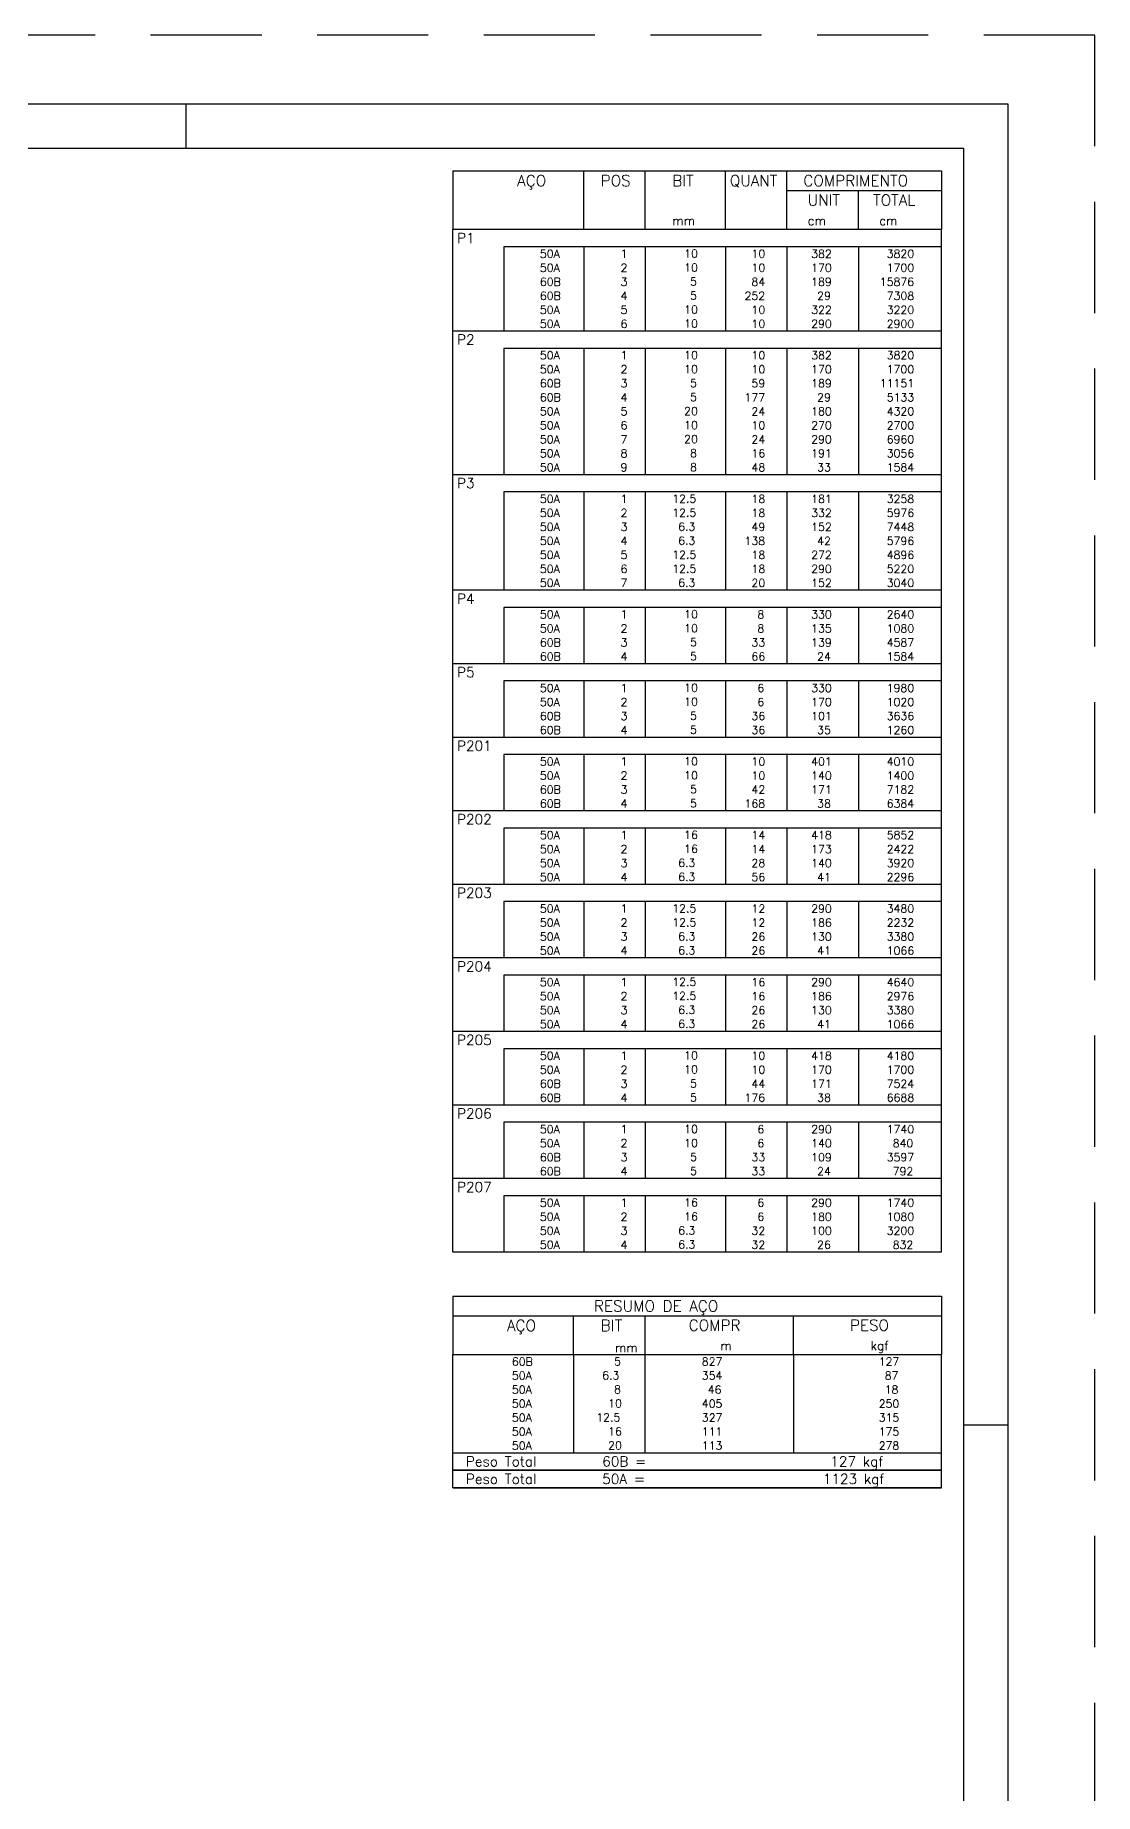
# Model space of a CAD drawing. Extents: x -1.9 to 86, y -1.2 to 61.3.
# Drawn here: x 62.2 to 86.05, y 21.76 to 61.31 of the extents above; entities that cross this region are included whole.
import ezdxf

# ---------------------------------------------------------------- set-up
doc = ezdxf.new("R2010")
doc.units = 0
doc.header["$MEASUREMENT"] = 0
doc.linetypes.add('HIDDEN', pattern=[0.375, 0.25, -0.125])
doc.layers.get('0').update_dxf_attribs({"linetype": 'CONTINUOUS'})
doc.layers.get('Defpoints').update_dxf_attribs({"linetype": 'CONTINUOUS'})
doc.layers.add('ARQ_FOLHA', color=7, linetype='CONTINUOUS')
doc.layers.add('PENA_02', color=2, linetype='CONTINUOUS')
doc.styles.get("Standard").update_dxf_attribs({"font": 'ROMANS.SHX'})

# ---------------------------------------------------------------- blocks, each defined once
blk = doc.blocks.new('FOLHA A1 - 841 X 594')
at = {"layer": 'ARQ_FOLHA', "color": 1}
for p, q in [((-185, 584), (-185, 594)), ((-10, 297), (0, 297))]:
    blk.add_line(p, q, dxfattribs=at)
for points in [[(-841, 0), (0, 0), (0, 594), (-841, 594)], [(-816, 10), (-10, 10), (-10, 584), (-816, 584)]]:
    blk.add_lwpolyline(points, close=True, dxfattribs=at)
at = {"layer": 'Defpoints', "color": 8, "linetype": 'HIDDEN', "ltscale": 100}
blk.add_lwpolyline([(-860.5, 609.5), (-860.5, -15.5), (19.5, -15.5), (19.5, 609.5)], close=True, dxfattribs=at)
blk = doc.blocks.new('*U23')
blk.add_blockref('FOLHA A1 - 841 X 594', (0, 0))

msp = doc.modelspace()

# ---------------------------------------------------------------- linework, layer by layer
at = {"layer": 'PENA_02', "linetype": 'Continuous'}
for p, q in [((71.6, 58.253), (71.6, 56.941)), ((71.6, 58.253), (82.6, 58.253)), ((74.55, 56.941), (74.55, 58.253)), ((75.93, 56.941), (75.93, 58.253)), ((77.74, 56.941), (77.74, 58.253)), ((79.12, 56.941), (79.12, 58.253)), ((82.6, 58.253), (82.6, 56.941)), ((79.12, 57.816), (82.6, 57.816)), ((80.73, 56.941), (80.73, 57.816)), ((71.6, 56.941), (82.6, 56.941)), ((71.6, 56.547), (71.6, 56.941)), ((71.6, 56.941), (82.6, 56.941)), ((82.6, 56.547), (82.6, 56.941)), ((71.6, 56.232), (71.6, 56.547)), ((71.6, 55.917), (71.6, 56.232)), ((82.6, 56.547), (72.75, 56.547)), ((72.75, 56.547), (72.75, 56.232)), ((72.75, 56.232), (72.75, 55.917)), ((74.55, 56.547), (74.55, 56.232)), ((74.55, 56.232), (74.55, 55.917)), ((75.93, 56.547), (75.93, 56.232)), ((75.93, 56.232), (75.93, 55.917)), ((77.74, 56.547), (77.74, 56.232)), ((77.74, 56.232), (77.74, 55.917)), ((79.12, 56.547), (79.12, 56.232)), ((79.12, 56.232), (79.12, 55.917)), ((80.73, 56.547), (80.73, 56.232)), ((80.73, 56.232), (80.73, 55.917)), ((82.6, 56.232), (82.6, 56.547)), ((82.6, 55.917), (82.6, 56.232)), ((71.6, 55.602), (71.6, 55.917)), ((72.75, 55.917), (72.75, 55.602)), ((74.55, 55.917), (74.55, 55.602)), ((75.93, 55.917), (75.93, 55.602)), ((77.74, 55.917), (77.74, 55.602)), ((79.12, 55.917), (79.12, 55.602)), ((80.73, 55.917), (80.73, 55.602)), ((82.6, 55.602), (82.6, 55.917)), ((71.6, 55.287), (71.6, 55.602)), ((72.75, 55.602), (72.75, 55.287)), ((74.55, 55.602), (74.55, 55.287)), ((75.93, 55.602), (75.93, 55.287)), ((77.74, 55.602), (77.74, 55.287)), ((79.12, 55.602), (79.12, 55.287)), ((80.73, 55.602), (80.73, 55.287)), ((82.6, 55.287), (82.6, 55.602)), ((71.6, 54.972), (71.6, 55.287)), ((72.75, 55.287), (72.75, 54.972)), ((74.55, 55.287), (74.55, 54.972)), ((75.93, 55.287), (75.93, 54.972)), ((77.74, 55.287), (77.74, 54.972)), ((79.12, 55.287), (79.12, 54.972)), ((80.73, 55.287), (80.73, 54.972)), ((82.6, 54.972), (82.6, 55.287)), ((71.6, 54.657), (71.6, 54.972)), ((71.6, 54.263), (71.6, 54.657)), ((71.6, 54.657), (82.6, 54.657)), ((72.75, 54.972), (72.75, 54.657)), ((74.55, 54.972), (74.55, 54.657)), ((75.93, 54.972), (75.93, 54.657)), ((77.74, 54.972), (77.74, 54.657)), ((79.12, 54.972), (79.12, 54.657)), ((80.73, 54.972), (80.73, 54.657)), ((82.6, 54.657), (82.6, 54.972)), ((82.6, 54.263), (82.6, 54.657)), ((71.6, 53.948), (71.6, 54.263)), ((82.6, 54.263), (72.75, 54.263)), ((72.75, 54.263), (72.75, 53.948)), ((74.55, 54.263), (74.55, 53.948)), ((75.93, 54.263), (75.93, 53.948)), ((77.74, 54.263), (77.74, 53.948)), ((79.12, 54.263), (79.12, 53.948)), ((80.73, 54.263), (80.73, 53.948)), ((82.6, 53.948), (82.6, 54.263)), ((71.6, 53.633), (71.6, 53.948)), ((72.75, 53.948), (72.75, 53.633)), ((74.55, 53.948), (74.55, 53.633)), ((75.93, 53.948), (75.93, 53.633)), ((77.74, 53.948), (77.74, 53.633)), ((79.12, 53.948), (79.12, 53.633)), ((80.73, 53.948), (80.73, 53.633)), ((82.6, 53.633), (82.6, 53.948)), ((71.6, 53.318), (71.6, 53.633)), ((72.75, 53.633), (72.75, 53.318)), ((74.55, 53.633), (74.55, 53.318)), ((75.93, 53.633), (75.93, 53.318)), ((77.74, 53.633), (77.74, 53.318)), ((79.12, 53.633), (79.12, 53.318)), ((80.73, 53.633), (80.73, 53.318)), ((82.6, 53.318), (82.6, 53.633)), ((71.6, 53.003), (71.6, 53.318)), ((71.6, 52.688), (71.6, 53.003)), ((72.75, 53.318), (72.75, 53.003)), ((72.75, 53.003), (72.75, 52.688)), ((74.55, 53.318), (74.55, 53.003)), ((74.55, 53.003), (74.55, 52.688)), ((75.93, 53.318), (75.93, 53.003)), ((75.93, 53.003), (75.93, 52.688)), ((77.74, 53.318), (77.74, 53.003)), ((77.74, 53.003), (77.74, 52.688)), ((79.12, 53.318), (79.12, 53.003)), ((79.12, 53.003), (79.12, 52.688)), ((80.73, 53.318), (80.73, 53.003)), ((80.73, 53.003), (80.73, 52.688)), ((82.6, 53.003), (82.6, 53.318)), ((82.6, 52.688), (82.6, 53.003)), ((71.6, 52.373), (71.6, 52.688)), ((72.75, 52.688), (72.75, 52.373)), ((74.55, 52.688), (74.55, 52.373)), ((75.93, 52.688), (75.93, 52.373)), ((77.74, 52.688), (77.74, 52.373)), ((79.12, 52.688), (79.12, 52.373)), ((80.73, 52.688), (80.73, 52.373)), ((82.6, 52.373), (82.6, 52.688)), ((71.6, 52.058), (71.6, 52.373)), ((72.75, 52.373), (72.75, 52.058)), ((74.55, 52.373), (74.55, 52.058)), ((75.93, 52.373), (75.93, 52.058)), ((77.74, 52.373), (77.74, 52.058)), ((79.12, 52.373), (79.12, 52.058)), ((80.73, 52.373), (80.73, 52.058)), ((82.6, 52.058), (82.6, 52.373)), ((71.6, 51.743), (71.6, 52.058)), ((72.75, 52.058), (72.75, 51.743)), ((74.55, 52.058), (74.55, 51.743)), ((75.93, 52.058), (75.93, 51.743)), ((77.74, 52.058), (77.74, 51.743)), ((79.12, 52.058), (79.12, 51.743)), ((80.73, 52.058), (80.73, 51.743)), ((82.6, 51.743), (82.6, 52.058)), ((71.6, 51.428), (71.6, 51.743)), ((71.6, 51.034), (71.6, 51.428)), ((71.6, 51.428), (82.6, 51.428)), ((72.75, 51.743), (72.75, 51.428)), ((74.55, 51.743), (74.55, 51.428)), ((75.93, 51.743), (75.93, 51.428)), ((77.74, 51.743), (77.74, 51.428)), ((79.12, 51.743), (79.12, 51.428)), ((80.73, 51.743), (80.73, 51.428)), ((82.6, 51.428), (82.6, 51.743)), ((82.6, 51.034), (82.6, 51.428)), ((71.6, 50.719), (71.6, 51.034)), ((82.6, 51.034), (72.75, 51.034)), ((72.75, 51.034), (72.75, 50.719)), ((74.55, 51.034), (74.55, 50.719)), ((75.93, 51.034), (75.93, 50.719)), ((77.74, 51.034), (77.74, 50.719)), ((79.12, 51.034), (79.12, 50.719)), ((80.73, 51.034), (80.73, 50.719)), ((82.6, 50.719), (82.6, 51.034)), ((71.6, 50.404), (71.6, 50.719)), ((72.75, 50.719), (72.75, 50.404)), ((74.55, 50.719), (74.55, 50.404)), ((75.93, 50.719), (75.93, 50.404)), ((77.74, 50.719), (77.74, 50.404)), ((79.12, 50.719), (79.12, 50.404)), ((80.73, 50.719), (80.73, 50.404)), ((82.6, 50.404), (82.6, 50.719)), ((71.6, 50.089), (71.6, 50.404)), ((72.75, 50.404), (72.75, 50.089)), ((74.55, 50.404), (74.55, 50.089)), ((75.93, 50.404), (75.93, 50.089)), ((77.74, 50.404), (77.74, 50.089)), ((79.12, 50.404), (79.12, 50.089)), ((80.73, 50.404), (80.73, 50.089)), ((82.6, 50.089), (82.6, 50.404)), ((71.6, 49.774), (71.6, 50.089)), ((72.75, 50.089), (72.75, 49.774)), ((74.55, 50.089), (74.55, 49.774)), ((75.93, 50.089), (75.93, 49.774)), ((77.74, 50.089), (77.74, 49.774)), ((79.12, 50.089), (79.12, 49.774)), ((80.73, 50.089), (80.73, 49.774)), ((82.6, 49.774), (82.6, 50.089)), ((71.6, 49.459), (71.6, 49.774)), ((71.6, 49.144), (71.6, 49.459)), ((72.75, 49.774), (72.75, 49.459)), ((72.75, 49.459), (72.75, 49.144)), ((74.55, 49.774), (74.55, 49.459)), ((74.55, 49.459), (74.55, 49.144)), ((75.93, 49.774), (75.93, 49.459)), ((75.93, 49.459), (75.93, 49.144)), ((77.74, 49.774), (77.74, 49.459)), ((77.74, 49.459), (77.74, 49.144)), ((79.12, 49.774), (79.12, 49.459)), ((79.12, 49.459), (79.12, 49.144)), ((80.73, 49.774), (80.73, 49.459)), ((80.73, 49.459), (80.73, 49.144)), ((82.6, 49.459), (82.6, 49.774)), ((82.6, 49.144), (82.6, 49.459)), ((71.6, 48.829), (71.6, 49.144)), ((72.75, 49.144), (72.75, 48.829)), ((74.55, 49.144), (74.55, 48.829)), ((75.93, 49.144), (75.93, 48.829)), ((77.74, 49.144), (77.74, 48.829)), ((79.12, 49.144), (79.12, 48.829)), ((80.73, 49.144), (80.73, 48.829)), ((82.6, 48.829), (82.6, 49.144)), ((71.6, 48.436), (71.6, 48.829)), ((71.6, 48.829), (82.6, 48.829)), ((82.6, 48.436), (82.6, 48.829)), ((71.6, 48.121), (71.6, 48.436)), ((82.6, 48.436), (72.75, 48.436)), ((72.75, 48.436), (72.75, 48.121)), ((74.55, 48.436), (74.55, 48.121)), ((75.93, 48.436), (75.93, 48.121)), ((77.74, 48.436), (77.74, 48.121)), ((79.12, 48.436), (79.12, 48.121)), ((80.73, 48.436), (80.73, 48.121)), ((82.6, 48.121), (82.6, 48.436)), ((71.6, 47.806), (71.6, 48.121)), ((72.75, 48.121), (72.75, 47.806)), ((74.55, 48.121), (74.55, 47.806)), ((75.93, 48.121), (75.93, 47.806)), ((77.74, 48.121), (77.74, 47.806)), ((79.12, 48.121), (79.12, 47.806)), ((80.73, 48.121), (80.73, 47.806)), ((82.6, 47.806), (82.6, 48.121)), ((71.6, 47.491), (71.6, 47.806)), ((71.6, 47.176), (71.6, 47.491)), ((72.75, 47.806), (72.75, 47.491)), ((72.75, 47.491), (72.75, 47.176)), ((74.55, 47.806), (74.55, 47.491)), ((74.55, 47.491), (74.55, 47.176)), ((75.93, 47.806), (75.93, 47.491)), ((75.93, 47.491), (75.93, 47.176)), ((77.74, 47.806), (77.74, 47.491)), ((77.74, 47.491), (77.74, 47.176)), ((79.12, 47.806), (79.12, 47.491)), ((79.12, 47.491), (79.12, 47.176)), ((80.73, 47.806), (80.73, 47.491)), ((80.73, 47.491), (80.73, 47.176)), ((82.6, 47.491), (82.6, 47.806)), ((82.6, 47.176), (82.6, 47.491)), ((71.6, 46.782), (71.6, 47.176)), ((71.6, 47.176), (82.6, 47.176)), ((82.6, 46.782), (82.6, 47.176)), ((71.6, 46.467), (71.6, 46.782)), ((82.6, 46.782), (72.75, 46.782)), ((72.75, 46.782), (72.75, 46.467)), ((74.55, 46.782), (74.55, 46.467)), ((75.93, 46.782), (75.93, 46.467)), ((77.74, 46.782), (77.74, 46.467)), ((79.12, 46.782), (79.12, 46.467)), ((80.73, 46.782), (80.73, 46.467)), ((82.6, 46.467), (82.6, 46.782)), ((71.6, 46.152), (71.6, 46.467)), ((72.75, 46.467), (72.75, 46.152)), ((74.55, 46.467), (74.55, 46.152)), ((75.93, 46.467), (75.93, 46.152)), ((77.74, 46.467), (77.74, 46.152)), ((79.12, 46.467), (79.12, 46.152)), ((80.73, 46.467), (80.73, 46.152)), ((82.6, 46.152), (82.6, 46.467)), ((71.6, 45.837), (71.6, 46.152)), ((72.75, 46.152), (72.75, 45.837)), ((74.55, 46.152), (74.55, 45.837)), ((75.93, 46.152), (75.93, 45.837)), ((77.74, 46.152), (77.74, 45.837)), ((79.12, 46.152), (79.12, 45.837)), ((80.73, 46.152), (80.73, 45.837)), ((82.6, 45.837), (82.6, 46.152)), ((71.6, 45.522), (71.6, 45.837)), ((71.6, 45.128), (71.6, 45.522)), ((71.6, 45.522), (82.6, 45.522)), ((72.75, 45.837), (72.75, 45.522)), ((74.55, 45.837), (74.55, 45.522)), ((75.93, 45.837), (75.93, 45.522)), ((77.74, 45.837), (77.74, 45.522)), ((79.12, 45.837), (79.12, 45.522)), ((80.73, 45.837), (80.73, 45.522)), ((82.6, 45.522), (82.6, 45.837)), ((82.6, 45.128), (82.6, 45.522)), ((71.6, 44.813), (71.6, 45.128)), ((82.6, 45.128), (72.75, 45.128)), ((72.75, 45.128), (72.75, 44.813)), ((74.55, 45.128), (74.55, 44.813)), ((75.93, 45.128), (75.93, 44.813)), ((77.74, 45.128), (77.74, 44.813)), ((79.12, 45.128), (79.12, 44.813)), ((80.73, 45.128), (80.73, 44.813)), ((82.6, 44.813), (82.6, 45.128)), ((71.6, 44.498), (71.6, 44.813)), ((72.75, 44.813), (72.75, 44.498)), ((74.55, 44.813), (74.55, 44.498)), ((75.93, 44.813), (75.93, 44.498)), ((77.74, 44.813), (77.74, 44.498)), ((79.12, 44.813), (79.12, 44.498)), ((80.73, 44.813), (80.73, 44.498)), ((82.6, 44.498), (82.6, 44.813)), ((71.6, 44.183), (71.6, 44.498)), ((72.75, 44.498), (72.75, 44.183)), ((74.55, 44.498), (74.55, 44.183)), ((75.93, 44.498), (75.93, 44.183)), ((77.74, 44.498), (77.74, 44.183)), ((79.12, 44.498), (79.12, 44.183)), ((80.73, 44.498), (80.73, 44.183)), ((82.6, 44.183), (82.6, 44.498)), ((71.6, 43.868), (71.6, 44.183)), ((72.75, 44.183), (72.75, 43.868)), ((74.55, 44.183), (74.55, 43.868)), ((75.93, 44.183), (75.93, 43.868)), ((77.74, 44.183), (77.74, 43.868)), ((79.12, 44.183), (79.12, 43.868)), ((80.73, 44.183), (80.73, 43.868)), ((82.6, 43.868), (82.6, 44.183)), ((71.6, 43.474), (71.6, 43.868)), ((71.6, 43.868), (82.6, 43.868)), ((82.6, 43.474), (82.6, 43.868)), ((71.6, 43.159), (71.6, 43.474)), ((71.6, 42.844), (71.6, 43.159)), ((82.6, 43.474), (72.75, 43.474)), ((72.75, 43.474), (72.75, 43.159)), ((72.75, 43.159), (72.75, 42.844)), ((74.55, 43.474), (74.55, 43.159)), ((74.55, 43.159), (74.55, 42.844)), ((75.93, 43.474), (75.93, 43.159)), ((75.93, 43.159), (75.93, 42.844)), ((77.74, 43.474), (77.74, 43.159)), ((77.74, 43.159), (77.74, 42.844)), ((79.12, 43.474), (79.12, 43.159)), ((79.12, 43.159), (79.12, 42.844)), ((80.73, 43.474), (80.73, 43.159)), ((80.73, 43.159), (80.73, 42.844)), ((82.6, 43.159), (82.6, 43.474)), ((82.6, 42.844), (82.6, 43.159)), ((71.6, 42.529), (71.6, 42.844)), ((72.75, 42.844), (72.75, 42.529)), ((74.55, 42.844), (74.55, 42.529)), ((75.93, 42.844), (75.93, 42.529)), ((77.74, 42.844), (77.74, 42.529)), ((79.12, 42.844), (79.12, 42.529)), ((80.73, 42.844), (80.73, 42.529)), ((82.6, 42.529), (82.6, 42.844)), ((71.6, 42.214), (71.6, 42.529)), ((72.75, 42.529), (72.75, 42.214)), ((74.55, 42.529), (74.55, 42.214)), ((75.93, 42.529), (75.93, 42.214)), ((77.74, 42.529), (77.74, 42.214)), ((79.12, 42.529), (79.12, 42.214)), ((80.73, 42.529), (80.73, 42.214)), ((82.6, 42.214), (82.6, 42.529)), ((71.6, 41.821), (71.6, 42.214)), ((71.6, 42.214), (82.6, 42.214)), ((82.6, 41.821), (82.6, 42.214)), ((71.6, 41.506), (71.6, 41.821)), ((82.6, 41.821), (72.75, 41.821)), ((72.75, 41.821), (72.75, 41.506)), ((74.55, 41.821), (74.55, 41.506)), ((75.93, 41.821), (75.93, 41.506)), ((77.74, 41.821), (77.74, 41.506)), ((79.12, 41.821), (79.12, 41.506)), ((80.73, 41.821), (80.73, 41.506)), ((82.6, 41.506), (82.6, 41.821)), ((71.6, 41.191), (71.6, 41.506)), ((71.6, 40.876), (71.6, 41.191)), ((72.75, 41.506), (72.75, 41.191)), ((72.75, 41.191), (72.75, 40.876)), ((74.55, 41.506), (74.55, 41.191)), ((74.55, 41.191), (74.55, 40.876)), ((75.93, 41.506), (75.93, 41.191)), ((75.93, 41.191), (75.93, 40.876)), ((77.74, 41.506), (77.74, 41.191)), ((77.74, 41.191), (77.74, 40.876)), ((79.12, 41.506), (79.12, 41.191)), ((79.12, 41.191), (79.12, 40.876)), ((80.73, 41.506), (80.73, 41.191)), ((80.73, 41.191), (80.73, 40.876)), ((82.6, 41.191), (82.6, 41.506)), ((82.6, 40.876), (82.6, 41.191)), ((71.6, 40.561), (71.6, 40.876)), ((72.75, 40.876), (72.75, 40.561)), ((74.55, 40.876), (74.55, 40.561)), ((75.93, 40.876), (75.93, 40.561)), ((77.74, 40.876), (77.74, 40.561)), ((79.12, 40.876), (79.12, 40.561)), ((80.73, 40.876), (80.73, 40.561)), ((82.6, 40.561), (82.6, 40.876)), ((71.6, 40.167), (71.6, 40.561)), ((71.6, 40.561), (82.6, 40.561)), ((82.6, 40.167), (82.6, 40.561)), ((71.6, 39.852), (71.6, 40.167)), ((82.6, 40.167), (72.75, 40.167)), ((72.75, 40.167), (72.75, 39.852)), ((74.55, 40.167), (74.55, 39.852)), ((75.93, 40.167), (75.93, 39.852)), ((77.74, 40.167), (77.74, 39.852)), ((79.12, 40.167), (79.12, 39.852)), ((80.73, 40.167), (80.73, 39.852)), ((82.6, 39.852), (82.6, 40.167)), ((71.6, 39.537), (71.6, 39.852)), ((72.75, 39.852), (72.75, 39.537)), ((74.55, 39.852), (74.55, 39.537)), ((75.93, 39.852), (75.93, 39.537)), ((77.74, 39.852), (77.74, 39.537)), ((79.12, 39.852), (79.12, 39.537)), ((80.73, 39.852), (80.73, 39.537)), ((82.6, 39.537), (82.6, 39.852)), ((71.6, 39.222), (71.6, 39.537)), ((71.6, 38.907), (71.6, 39.222)), ((72.75, 39.537), (72.75, 39.222)), ((72.75, 39.222), (72.75, 38.907)), ((74.55, 39.537), (74.55, 39.222)), ((74.55, 39.222), (74.55, 38.907)), ((75.93, 39.537), (75.93, 39.222)), ((75.93, 39.222), (75.93, 38.907)), ((77.74, 39.537), (77.74, 39.222)), ((77.74, 39.222), (77.74, 38.907)), ((79.12, 39.537), (79.12, 39.222)), ((79.12, 39.222), (79.12, 38.907)), ((80.73, 39.537), (80.73, 39.222)), ((80.73, 39.222), (80.73, 38.907)), ((82.6, 39.222), (82.6, 39.537)), ((82.6, 38.907), (82.6, 39.222)), ((71.6, 38.513), (71.6, 38.907)), ((71.6, 38.907), (82.6, 38.907)), ((82.6, 38.513), (82.6, 38.907)), ((71.6, 38.198), (71.6, 38.513)), ((82.6, 38.513), (72.75, 38.513)), ((72.75, 38.513), (72.75, 38.198)), ((74.55, 38.513), (74.55, 38.198)), ((75.93, 38.513), (75.93, 38.198)), ((77.74, 38.513), (77.74, 38.198)), ((79.12, 38.513), (79.12, 38.198)), ((80.73, 38.513), (80.73, 38.198)), ((82.6, 38.198), (82.6, 38.513)), ((71.6, 37.883), (71.6, 38.198)), ((72.75, 38.198), (72.75, 37.883)), ((74.55, 38.198), (74.55, 37.883)), ((75.93, 38.198), (75.93, 37.883)), ((77.74, 38.198), (77.74, 37.883)), ((79.12, 38.198), (79.12, 37.883)), ((80.73, 38.198), (80.73, 37.883)), ((82.6, 37.883), (82.6, 38.198)), ((71.6, 37.568), (71.6, 37.883)), ((72.75, 37.883), (72.75, 37.568)), ((74.55, 37.883), (74.55, 37.568)), ((75.93, 37.883), (75.93, 37.568)), ((77.74, 37.883), (77.74, 37.568)), ((79.12, 37.883), (79.12, 37.568)), ((80.73, 37.883), (80.73, 37.568)), ((82.6, 37.568), (82.6, 37.883)), ((71.6, 37.253), (71.6, 37.568)), ((71.6, 36.859), (71.6, 37.253)), ((71.6, 37.253), (82.6, 37.253)), ((72.75, 37.568), (72.75, 37.253)), ((74.55, 37.568), (74.55, 37.253)), ((75.93, 37.568), (75.93, 37.253)), ((77.74, 37.568), (77.74, 37.253)), ((79.12, 37.568), (79.12, 37.253)), ((80.73, 37.568), (80.73, 37.253)), ((82.6, 37.253), (82.6, 37.568)), ((82.6, 36.859), (82.6, 37.253)), ((71.6, 36.544), (71.6, 36.859)), ((82.6, 36.859), (72.75, 36.859)), ((72.75, 36.859), (72.75, 36.544)), ((74.55, 36.859), (74.55, 36.544)), ((75.93, 36.859), (75.93, 36.544)), ((77.74, 36.859), (77.74, 36.544)), ((79.12, 36.859), (79.12, 36.544)), ((80.73, 36.859), (80.73, 36.544)), ((82.6, 36.544), (82.6, 36.859)), ((71.6, 36.229), (71.6, 36.544)), ((72.75, 36.544), (72.75, 36.229)), ((74.55, 36.544), (74.55, 36.229)), ((75.93, 36.544), (75.93, 36.229)), ((77.74, 36.544), (77.74, 36.229)), ((79.12, 36.544), (79.12, 36.229)), ((80.73, 36.544), (80.73, 36.229)), ((82.6, 36.229), (82.6, 36.544)), ((71.6, 35.914), (71.6, 36.229)), ((72.75, 36.229), (72.75, 35.914)), ((74.55, 36.229), (74.55, 35.914)), ((75.93, 36.229), (75.93, 35.914)), ((77.74, 36.229), (77.74, 35.914)), ((79.12, 36.229), (79.12, 35.914)), ((80.73, 36.229), (80.73, 35.914)), ((82.6, 35.914), (82.6, 36.229)), ((71.6, 35.599), (71.6, 35.914)), ((71.6, 35.206), (71.6, 35.599)), ((71.6, 35.599), (82.6, 35.599)), ((72.75, 35.914), (72.75, 35.599)), ((74.55, 35.914), (74.55, 35.599)), ((75.93, 35.914), (75.93, 35.599)), ((77.74, 35.914), (77.74, 35.599)), ((79.12, 35.914), (79.12, 35.599)), ((80.73, 35.914), (80.73, 35.599)), ((82.6, 35.599), (82.6, 35.914)), ((82.6, 35.206), (82.6, 35.599)), ((71.6, 34.891), (71.6, 35.206)), ((82.6, 35.206), (72.75, 35.206)), ((72.75, 35.206), (72.75, 34.891)), ((74.55, 35.206), (74.55, 34.891)), ((75.93, 35.206), (75.93, 34.891)), ((77.74, 35.206), (77.74, 34.891)), ((79.12, 35.206), (79.12, 34.891)), ((80.73, 35.206), (80.73, 34.891)), ((82.6, 34.891), (82.6, 35.206)), ((71.6, 34.576), (71.6, 34.891)), ((72.75, 34.891), (72.75, 34.576)), ((74.55, 34.891), (74.55, 34.576)), ((75.93, 34.891), (75.93, 34.576)), ((77.74, 34.891), (77.74, 34.576)), ((79.12, 34.891), (79.12, 34.576)), ((80.73, 34.891), (80.73, 34.576)), ((82.6, 34.576), (82.6, 34.891)), ((71.6, 34.261), (71.6, 34.576)), ((72.75, 34.576), (72.75, 34.261)), ((74.55, 34.576), (74.55, 34.261)), ((75.93, 34.576), (75.93, 34.261)), ((77.74, 34.576), (77.74, 34.261)), ((79.12, 34.576), (79.12, 34.261)), ((80.73, 34.576), (80.73, 34.261)), ((82.6, 34.261), (82.6, 34.576)), ((71.6, 33.946), (71.6, 34.261)), ((72.75, 34.261), (72.75, 33.946)), ((74.55, 34.261), (74.55, 33.946)), ((75.93, 34.261), (75.93, 33.946)), ((77.74, 34.261), (77.74, 33.946)), ((79.12, 34.261), (79.12, 33.946)), ((80.73, 34.261), (80.73, 33.946)), ((82.6, 33.946), (82.6, 34.261)), ((71.6, 33.946), (82.6, 33.946)), ((71.6, 32.946), (71.6, 31.633)), ((71.6, 32.946), (82.6, 32.946)), ((82.6, 32.946), (82.6, 31.633)), ((71.6, 32.508), (82.6, 32.508)), ((74.32, 31.633), (74.32, 32.508)), ((75.93, 31.633), (75.93, 32.508)), ((79.265, 31.633), (79.265, 32.508)), ((71.6, 31.633), (82.6, 31.633)), ((71.6, 31.318), (71.6, 31.633)), ((71.6, 31.003), (71.6, 31.318)), ((74.32, 31.633), (74.32, 31.318)), ((74.32, 31.318), (74.32, 31.003)), ((75.93, 31.318), (75.93, 31.633)), ((75.93, 31.003), (75.93, 31.318)), ((79.265, 31.633), (79.265, 31.318)), ((79.265, 31.318), (79.265, 31.003)), ((82.6, 31.318), (82.6, 31.633)), ((82.6, 31.003), (82.6, 31.318)), ((71.6, 30.688), (71.6, 31.003)), ((74.32, 31.003), (74.32, 30.688)), ((75.93, 30.688), (75.93, 31.003)), ((79.265, 31.003), (79.265, 30.688)), ((82.6, 30.688), (82.6, 31.003)), ((71.6, 30.373), (71.6, 30.688)), ((74.32, 30.688), (74.32, 30.373)), ((75.93, 30.373), (75.93, 30.688)), ((79.265, 30.688), (79.265, 30.373)), ((82.6, 30.373), (82.6, 30.688)), ((71.6, 30.058), (71.6, 30.373)), ((71.6, 29.743), (71.6, 30.058)), ((74.32, 30.373), (74.32, 30.058)), ((74.32, 30.058), (74.32, 29.743)), ((75.93, 30.058), (75.93, 30.373)), ((75.93, 29.743), (75.93, 30.058)), ((79.265, 30.373), (79.265, 30.058)), ((79.265, 30.058), (79.265, 29.743)), ((82.6, 30.058), (82.6, 30.373)), ((82.6, 29.743), (82.6, 30.058)), ((71.6, 29.428), (71.6, 29.743)), ((74.32, 29.743), (74.32, 29.428)), ((75.93, 29.428), (75.93, 29.743)), ((79.265, 29.743), (79.265, 29.428)), ((82.6, 29.428), (82.6, 29.743)), ((71.6, 29.428), (82.6, 29.428)), ((71.6, 29.034), (71.6, 29.428)), ((71.6, 29.428), (82.6, 29.428)), ((82.6, 29.034), (82.6, 29.428)), ((82.6, 29.034), (71.6, 29.034)), ((71.6, 28.641), (71.6, 29.034)), ((71.6, 29.034), (82.6, 29.034)), ((82.6, 28.641), (82.6, 29.034)), ((82.6, 28.641), (71.6, 28.641)), ((71.6, 28.641), (82.6, 28.641))]:
    msp.add_line(p, q, dxfattribs=at)

# ---------------------------------------------------------------- block references
at = {"xscale": 0.09999999999999938, "yscale": 0.09999999999999938, "zscale": 0.09999999999999938}
msp.add_blockref('*U23', (84.1, 0.356), dxfattribs=at)

# ---------------------------------------------------------------- texts
at = {"layer": 'PENA_02', "linetype": 'Continuous'}
for s, height, p in [('AÇO', 0.25, (73.05, 57.909)), ('POS', 0.25, (74.93, 57.909)), ('BIT', 0.25, (76.54, 57.909)), ('QUANT', 0.25, (77.836, 57.909)), ('COMPRIMENTO', 0.25, (79.489, 57.909)), ('UNIT', 0.25, (79.587, 57.472)), ('TOTAL', 0.25, (81.059, 57.472)), ('mm', 0.2, (76.54, 57.034)), ('cm', 0.2, (79.587, 57.034)), ('cm', 0.2, (81.197, 57.034)), ('P1', 0.225, (71.696, 56.631)), ('     50A', 0.18, (72.89, 56.299)), ('     50A', 0.18, (72.89, 55.984)), ('  2', 0.18, (75.13, 55.984)), ('  1', 0.18, (75.13, 56.299)), ('     10', 0.18, (76.137, 56.305)), ('     10', 0.18, (76.137, 55.99)), ('   10', 0.18, (77.92, 56.299)), ('   10', 0.18, (77.92, 55.984)), ('    382', 0.18, (79.13, 56.299)), ('    170', 0.18, (79.13, 55.984)), ('   3820', 0.18, (80.964, 56.299)), ('   1700', 0.18, (80.964, 55.984)), ('     60B', 0.18, (72.89, 55.669)), ('  3', 0.18, (75.13, 55.669)), ('      5', 0.18, (76.137, 55.675)), ('   84', 0.18, (77.92, 55.669)), ('    189', 0.18, (79.13, 55.669)), ('  15876', 0.18, (80.964, 55.669)), ('     60B', 0.18, (72.89, 55.354)), ('  4', 0.18, (75.13, 55.354)), ('      5', 0.18, (76.137, 55.36)), ('  252', 0.18, (77.92, 55.354)), ('     29', 0.18, (79.13, 55.354)), ('   7308', 0.18, (80.964, 55.354)), ('     50A', 0.18, (72.89, 55.039)), ('  5', 0.18, (75.13, 55.039)), ('     10', 0.18, (76.137, 55.045)), ('   10', 0.18, (77.92, 55.039)), ('    322', 0.18, (79.13, 55.039)), ('   3220', 0.18, (80.964, 55.039)), ('     50A', 0.18, (72.89, 54.724)), ('  6', 0.18, (75.13, 54.724)), ('     10', 0.18, (76.137, 54.73)), ('   10', 0.18, (77.92, 54.724)), ('    290', 0.18, (79.13, 54.724)), ('   2900', 0.18, (80.964, 54.724)), ('P2', 0.225, (71.696, 54.347)), ('     50A', 0.18, (72.89, 54.016)), ('  1', 0.18, (75.13, 54.016)), ('     10', 0.18, (76.137, 54.021)), ('   10', 0.18, (77.92, 54.016)), ('    382', 0.18, (79.13, 54.016)), ('   3820', 0.18, (80.964, 54.016)), ('     50A', 0.18, (72.89, 53.701)), ('  2', 0.18, (75.13, 53.701)), ('     10', 0.18, (76.137, 53.706)), ('   10', 0.18, (77.92, 53.701)), ('    170', 0.18, (79.13, 53.701)), ('   1700', 0.18, (80.964, 53.701)), ('     60B', 0.18, (72.89, 53.386)), ('  3', 0.18, (75.13, 53.386)), ('      5', 0.18, (76.137, 53.391)), ('   59', 0.18, (77.92, 53.386)), ('    189', 0.18, (79.13, 53.386)), ('  11151', 0.18, (80.964, 53.386)), ('     60B', 0.18, (72.89, 53.071)), ('  4', 0.18, (75.13, 53.071)), ('      5', 0.18, (76.137, 53.076)), ('  177', 0.18, (77.92, 53.071)), ('     29', 0.18, (79.13, 53.071)), ('   5133', 0.18, (80.964, 53.071)), ('     50A', 0.18, (72.89, 52.756)), ('     50A', 0.18, (72.89, 52.441)), ('  5', 0.18, (75.13, 52.756)), ('  6', 0.18, (75.13, 52.441)), ('     20', 0.18, (76.137, 52.761)), ('     10', 0.18, (76.137, 52.446)), ('   24', 0.18, (77.92, 52.756)), ('   10', 0.18, (77.92, 52.441)), ('    270', 0.18, (79.13, 52.441)), ('    180', 0.18, (79.13, 52.756)), ('   4320', 0.18, (80.964, 52.756)), ('   2700', 0.18, (80.964, 52.441)), ('     50A', 0.18, (72.89, 52.126)), ('  7', 0.18, (75.13, 52.126)), ('     20', 0.18, (76.137, 52.131)), ('   24', 0.18, (77.92, 52.126)), ('    290', 0.18, (79.13, 52.126)), ('   6960', 0.18, (80.964, 52.126)), ('     50A', 0.18, (72.89, 51.811)), ('  8', 0.18, (75.13, 51.811)), ('      8', 0.18, (76.137, 51.816)), ('   16', 0.18, (77.92, 51.811)), ('    191', 0.18, (79.13, 51.811)), ('   3056', 0.18, (80.964, 51.811)), ('     50A', 0.18, (72.89, 51.496)), ('  9', 0.18, (75.13, 51.496)), ('      8', 0.18, (76.137, 51.501)), ('   48', 0.18, (77.92, 51.496)), ('     33', 0.18, (79.13, 51.496)), ('   1584', 0.18, (80.964, 51.496)), ('P3', 0.225, (71.696, 51.119)), ('     50A', 0.18, (72.89, 50.787)), ('     50A', 0.18, (72.89, 50.472)), ('  2', 0.18, (75.13, 50.472)), ('  1', 0.18, (75.13, 50.787)), ('   12.5', 0.18, (76.137, 50.792)), ('   12.5', 0.18, (76.137, 50.477)), ('   18', 0.18, (77.92, 50.787)), ('   18', 0.18, (77.92, 50.472)), ('    332', 0.18, (79.13, 50.472)), ('    181', 0.18, (79.13, 50.787)), ('   3258', 0.18, (80.964, 50.787)), ('   5976', 0.18, (80.964, 50.472)), ('     50A', 0.18, (72.89, 50.157)), ('  3', 0.18, (75.13, 50.157)), ('    6.3', 0.18, (76.137, 50.162)), ('   49', 0.18, (77.92, 50.157)), ('    152', 0.18, (79.13, 50.157)), ('   7448', 0.18, (80.964, 50.157)), ('     50A', 0.18, (72.89, 49.842)), ('  4', 0.18, (75.13, 49.842)), ('    6.3', 0.18, (76.137, 49.847)), ('  138', 0.18, (77.92, 49.842)), ('     42', 0.18, (79.13, 49.842)), ('   5796', 0.18, (80.964, 49.842)), ('     50A', 0.18, (72.89, 49.527)), ('  5', 0.18, (75.13, 49.527)), ('   12.5', 0.18, (76.137, 49.532)), ('   18', 0.18, (77.92, 49.527)), ('    272', 0.18, (79.13, 49.527)), ('   4896', 0.18, (80.964, 49.527)), ('     50A', 0.18, (72.89, 49.212)), ('     50A', 0.18, (72.89, 48.897)), ('  7', 0.18, (75.13, 48.897)), ('  6', 0.18, (75.13, 49.212)), ('   12.5', 0.18, (76.137, 49.217)), ('    6.3', 0.18, (76.137, 48.902)), ('   20', 0.18, (77.92, 48.897)), ('   18', 0.18, (77.92, 49.212)), ('    290', 0.18, (79.13, 49.212)), ('    152', 0.18, (79.13, 48.897)), ('   5220', 0.18, (80.964, 49.212)), ('   3040', 0.18, (80.964, 48.897)), ('P4', 0.225, (71.696, 48.52)), ('     50A', 0.18, (72.89, 48.188)), ('  1', 0.18, (75.13, 48.188)), ('     10', 0.18, (76.137, 48.193)), ('    8', 0.18, (77.92, 48.188)), ('    330', 0.18, (79.13, 48.188)), ('   2640', 0.18, (80.964, 48.188)), ('     50A', 0.18, (72.89, 47.873)), ('  2', 0.18, (75.13, 47.873)), ('     10', 0.18, (76.137, 47.878)), ('    8', 0.18, (77.92, 47.873)), ('    135', 0.18, (79.13, 47.873)), ('   1080', 0.18, (80.964, 47.873)), ('     60B', 0.18, (72.89, 47.558)), ('  3', 0.18, (75.13, 47.558)), ('      5', 0.18, (76.137, 47.563)), ('   33', 0.18, (77.92, 47.558)), ('    139', 0.18, (79.13, 47.558)), ('   4587', 0.18, (80.964, 47.558)), ('P5', 0.225, (71.696, 46.866)), ('     60B', 0.18, (72.89, 47.243)), ('  4', 0.18, (75.13, 47.243)), ('      5', 0.18, (76.137, 47.248)), ('   66', 0.18, (77.92, 47.243)), ('     24', 0.18, (79.13, 47.243)), ('   1584', 0.18, (80.964, 47.243)), ('     50A', 0.18, (72.89, 46.534)), ('  1', 0.18, (75.13, 46.534)), ('     10', 0.18, (76.137, 46.54)), ('    6', 0.18, (77.92, 46.534)), ('    330', 0.18, (79.13, 46.534)), ('   1980', 0.18, (80.964, 46.534)), ('     50A', 0.18, (72.89, 46.219)), ('  2', 0.18, (75.13, 46.219)), ('     10', 0.18, (76.137, 46.225)), ('    6', 0.18, (77.92, 46.219)), ('    170', 0.18, (79.13, 46.219)), ('   1020', 0.18, (80.964, 46.219)), ('     60B', 0.18, (72.89, 45.904)), ('  3', 0.18, (75.13, 45.904)), ('      5', 0.18, (76.137, 45.91)), ('   36', 0.18, (77.92, 45.904)), ('    101', 0.18, (79.13, 45.904)), ('   3636', 0.18, (80.964, 45.904)), ('     60B', 0.18, (72.89, 45.589)), ('  4', 0.18, (75.13, 45.589)), ('      5', 0.18, (76.137, 45.595)), ('   36', 0.18, (77.92, 45.589)), ('     35', 0.18, (79.13, 45.589)), ('   1260', 0.18, (80.964, 45.589)), ('P201', 0.225, (71.696, 45.212)), ('     50A', 0.18, (72.89, 44.881)), ('     50A', 0.18, (72.89, 44.566)), ('  2', 0.18, (75.13, 44.566)), ('  1', 0.18, (75.13, 44.881)), ('     10', 0.18, (76.137, 44.886)), ('     10', 0.18, (76.137, 44.571)), ('   10', 0.18, (77.92, 44.881)), ('   10', 0.18, (77.92, 44.566)), ('    401', 0.18, (79.13, 44.881)), ('    140', 0.18, (79.13, 44.566)), ('   4010', 0.18, (80.964, 44.881)), ('   1400', 0.18, (80.964, 44.566)), ('     60B', 0.18, (72.89, 44.251)), ('  3', 0.18, (75.13, 44.251)), ('      5', 0.18, (76.137, 44.256)), ('   42', 0.18, (77.92, 44.251)), ('    171', 0.18, (79.13, 44.251)), ('   7182', 0.18, (80.964, 44.251)), ('     60B', 0.18, (72.89, 43.936)), ('  4', 0.18, (75.13, 43.936)), ('      5', 0.18, (76.137, 43.941)), ('  168', 0.18, (77.92, 43.936)), ('     38', 0.18, (79.13, 43.936)), ('   6384', 0.18, (80.964, 43.936)), ('P202', 0.225, (71.696, 43.559)), ('     50A', 0.18, (72.89, 43.227)), ('  1', 0.18, (75.13, 43.227)), ('     16', 0.18, (76.137, 43.232)), ('   14', 0.18, (77.92, 43.227)), ('    418', 0.18, (79.13, 43.227)), ('   5852', 0.18, (80.964, 43.227)), ('     50A', 0.18, (72.89, 42.912)), ('     50A', 0.18, (72.89, 42.597)), ('  2', 0.18, (75.13, 42.912)), ('  3', 0.18, (75.13, 42.597)), ('    6.3', 0.18, (76.137, 42.602)), ('     16', 0.18, (76.137, 42.917)), ('   28', 0.18, (77.92, 42.597)), ('   14', 0.18, (77.92, 42.912)), ('    173', 0.18, (79.13, 42.912)), ('    140', 0.18, (79.13, 42.597)), ('   2422', 0.18, (80.964, 42.912)), ('   3920', 0.18, (80.964, 42.597)), ('     50A', 0.18, (72.89, 42.282)), ('  4', 0.18, (75.13, 42.282)), ('    6.3', 0.18, (76.137, 42.287)), ('   56', 0.18, (77.92, 42.282)), ('     41', 0.18, (79.13, 42.282)), ('   2296', 0.18, (80.964, 42.282)), ('P203', 0.225, (71.696, 41.905)), ('     50A', 0.18, (72.89, 41.573)), ('  1', 0.18, (75.13, 41.573)), ('   12.5', 0.18, (76.137, 41.578)), ('   12', 0.18, (77.92, 41.573)), ('    290', 0.18, (79.13, 41.573)), ('   3480', 0.18, (80.964, 41.573)), ('     50A', 0.18, (72.89, 41.258)), ('  2', 0.18, (75.13, 41.258)), ('   12.5', 0.18, (76.137, 41.263)), ('   12', 0.18, (77.92, 41.258)), ('    186', 0.18, (79.13, 41.258)), ('   2232', 0.18, (80.964, 41.258)), ('     50A', 0.18, (72.89, 40.943)), ('     50A', 0.18, (72.89, 40.628)), ('  3', 0.18, (75.13, 40.943)), ('  4', 0.18, (75.13, 40.628)), ('    6.3', 0.18, (76.137, 40.948)), ('    6.3', 0.18, (76.137, 40.633)), ('   26', 0.18, (77.92, 40.943)), ('   26', 0.18, (77.92, 40.628)), ('    130', 0.18, (79.13, 40.943)), ('     41', 0.18, (79.13, 40.628)), ('   3380', 0.18, (80.964, 40.943)), ('   1066', 0.18, (80.964, 40.628)), ('P204', 0.225, (71.696, 40.251)), ('     50A', 0.18, (72.89, 39.919)), ('  1', 0.18, (75.13, 39.919)), ('   12.5', 0.18, (76.137, 39.925)), ('   16', 0.18, (77.92, 39.919)), ('    290', 0.18, (79.13, 39.919)), ('   4640', 0.18, (80.964, 39.919)), ('     50A', 0.18, (72.89, 39.604)), ('  2', 0.18, (75.13, 39.604)), ('   12.5', 0.18, (76.137, 39.61)), ('   16', 0.18, (77.92, 39.604)), ('    186', 0.18, (79.13, 39.604)), ('   2976', 0.18, (80.964, 39.604)), ('     50A', 0.18, (72.89, 39.289)), ('     50A', 0.18, (72.89, 38.974)), ('  3', 0.18, (75.13, 39.289)), ('  4', 0.18, (75.13, 38.974)), ('    6.3', 0.18, (76.137, 39.295)), ('    6.3', 0.18, (76.137, 38.98)), ('   26', 0.18, (77.92, 39.289)), ('   26', 0.18, (77.92, 38.974)), ('    130', 0.18, (79.13, 39.289)), ('     41', 0.18, (79.13, 38.974)), ('   3380', 0.18, (80.964, 39.289)), ('   1066', 0.18, (80.964, 38.974)), ('P205', 0.225, (71.696, 38.597)), ('     50A', 0.18, (72.89, 38.266)), ('  1', 0.18, (75.13, 38.266)), ('     10', 0.18, (76.137, 38.271)), ('   10', 0.18, (77.92, 38.266)), ('    418', 0.18, (79.13, 38.266)), ('   4180', 0.18, (80.964, 38.266)), ('     50A', 0.18, (72.89, 37.951)), ('  2', 0.18, (75.13, 37.951)), ('     10', 0.18, (76.137, 37.956)), ('   10', 0.18, (77.92, 37.951)), ('    170', 0.18, (79.13, 37.951)), ('   1700', 0.18, (80.964, 37.951)), ('     60B', 0.18, (72.89, 37.636)), ('  3', 0.18, (75.13, 37.636)), ('      5', 0.18, (76.137, 37.641)), ('   44', 0.18, (77.92, 37.636)), ('    171', 0.18, (79.13, 37.636)), ('   7524', 0.18, (80.964, 37.636)), ('     60B', 0.18, (72.89, 37.321)), ('  4', 0.18, (75.13, 37.321)), ('      5', 0.18, (76.137, 37.326)), ('  176', 0.18, (77.92, 37.321)), ('     38', 0.18, (79.13, 37.321)), ('   6688', 0.18, (80.964, 37.321)), ('P206', 0.225, (71.696, 36.944)), ('     50A', 0.18, (72.89, 36.612)), ('  1', 0.18, (75.13, 36.612)), ('     10', 0.18, (76.137, 36.617)), ('    6', 0.18, (77.92, 36.612)), ('    290', 0.18, (79.13, 36.612)), ('   1740', 0.18, (80.964, 36.612)), ('     50A', 0.18, (72.89, 36.297)), ('  2', 0.18, (75.13, 36.297)), ('     10', 0.18, (76.137, 36.302)), ('    6', 0.18, (77.92, 36.297)), ('    140', 0.18, (79.13, 36.297)), ('    840', 0.18, (80.964, 36.297)), ('     60B', 0.18, (72.89, 35.982)), ('  3', 0.18, (75.13, 35.982)), ('      5', 0.18, (76.137, 35.987)), ('   33', 0.18, (77.92, 35.982)), ('    109', 0.18, (79.13, 35.982)), ('   3597', 0.18, (80.964, 35.982)), ('     60B', 0.18, (72.89, 35.667)), ('  4', 0.18, (75.13, 35.667)), ('      5', 0.18, (76.137, 35.672)), ('   33', 0.18, (77.92, 35.667)), ('     24', 0.18, (79.13, 35.667)), ('    792', 0.18, (80.964, 35.667)), ('P207', 0.225, (71.696, 35.29)), ('     50A', 0.18, (72.89, 34.958)), ('     50A', 0.18, (72.89, 34.643)), ('  2', 0.18, (75.13, 34.643)), ('  1', 0.18, (75.13, 34.958)), ('     16', 0.18, (76.137, 34.963)), ('     16', 0.18, (76.137, 34.648)), ('    6', 0.18, (77.92, 34.958)), ('    6', 0.18, (77.92, 34.643)), ('    290', 0.18, (79.13, 34.958)), ('    180', 0.18, (79.13, 34.643)), ('   1740', 0.18, (80.964, 34.958)), ('   1080', 0.18, (80.964, 34.643)), ('     50A', 0.18, (72.89, 34.328)), ('  3', 0.18, (75.13, 34.328)), ('    6.3', 0.18, (76.137, 34.333)), ('   32', 0.18, (77.92, 34.328)), ('    100', 0.18, (79.13, 34.328)), ('   3200', 0.18, (80.964, 34.328)), ('     50A', 0.18, (72.89, 34.013)), ('  4', 0.18, (75.13, 34.013)), ('    6.3', 0.18, (76.137, 34.018)), ('   32', 0.18, (77.92, 34.013)), ('     26', 0.18, (79.13, 34.013)), ('    832', 0.18, (80.964, 34.013)), ('RESUMO DE AÇO', 0.25, (74.78, 32.602)), ('AÇO', 0.25, (72.82, 32.164)), ('BIT', 0.25, (74.93, 32.164)), ('COMPR', 0.25, (76.909, 32.168)), ('PESO', 0.25, (80.538, 32.168)), ('mm', 0.2, (75.251, 31.69)), ('m', 0.2, (77.623, 31.737)), ('kgf', 0.2, (81.001, 31.737)), ('     50A', 0.18, (72.26, 31.071)), ('     60B', 0.18, (72.26, 31.386)), ('    6.3', 0.18, (74.427, 31.076)), ('      5', 0.18, (74.427, 31.391)), ('    827', 0.18, (76.668, 31.386)), ('    354', 0.18, (76.668, 31.071)), ('     127', 0.18, (80.515, 31.386)), ('      87', 0.18, (80.515, 31.071)), ('     50A', 0.18, (72.26, 30.756)), ('      8', 0.18, (74.427, 30.761)), ('     46', 0.18, (76.668, 30.756)), ('      18', 0.18, (80.515, 30.756)), ('     50A', 0.18, (72.26, 30.441)), ('     10', 0.18, (74.427, 30.446)), ('    405', 0.18, (76.668, 30.441)), ('     250', 0.18, (80.515, 30.441)), ('     50A', 0.18, (72.26, 30.126)), ('   12.5', 0.18, (74.427, 30.131)), ('    327', 0.18, (76.668, 30.126)), ('     315', 0.18, (80.515, 30.126)), ('     50A', 0.18, (72.26, 29.811)), ('     50A', 0.18, (72.26, 29.496)), ('     20', 0.18, (74.427, 29.501)), ('     16', 0.18, (74.427, 29.816)), ('    111', 0.18, (76.668, 29.811)), ('    113', 0.18, (76.668, 29.496)), ('     278', 0.18, (80.515, 29.496)), ('     175', 0.18, (80.515, 29.811)), ('Peso Total        60B =', 0.225, (71.893, 29.119)), ('     127 kgf', 0.225, (79.257, 29.119)), ('Peso Total        50A =', 0.225, (71.893, 28.725)), ('    1123 kgf', 0.225, (79.257, 28.725))]:
    msp.add_text(s, height=height, dxfattribs=at).set_placement(p)

doc.saveas('drawing.dxf')
